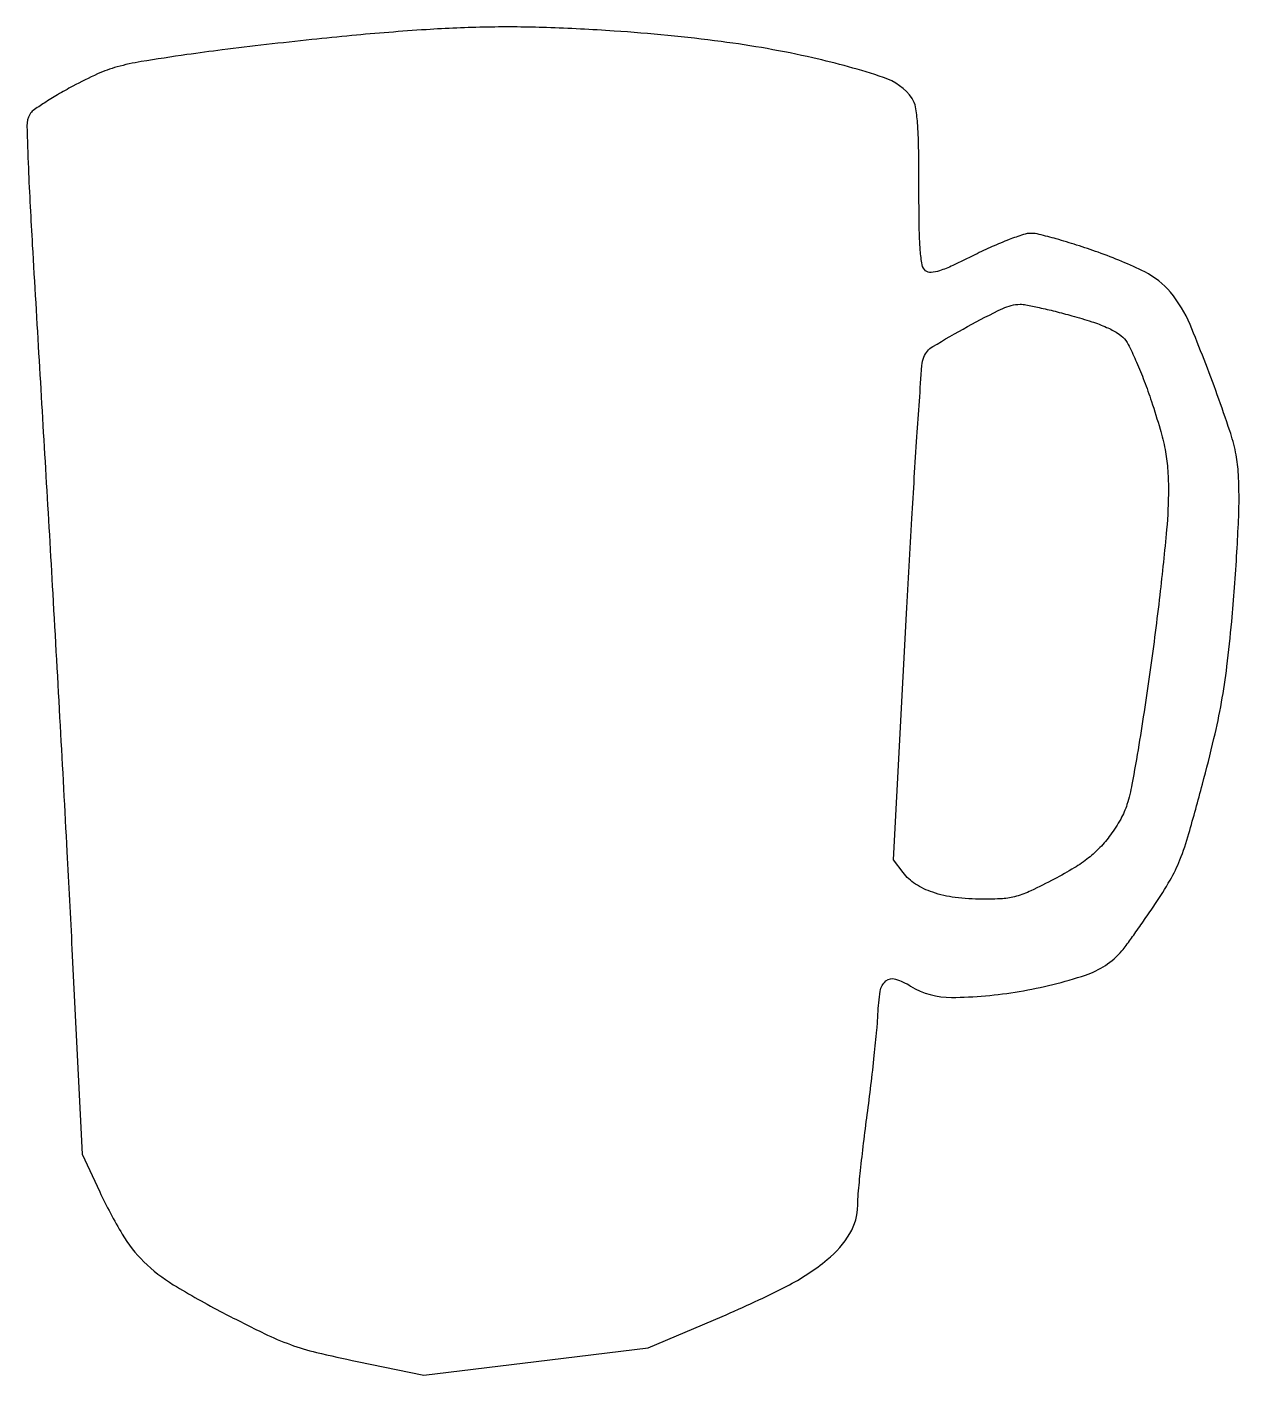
# Model space of a CAD drawing. Extents: x 1 to 258, y 0 to 286.
import ezdxf

# ---------------------------------------------------------------- set-up
doc = ezdxf.new("R2010")
doc.units = 0

msp = doc.modelspace()

# ---------------------------------------------------------------- linework, layer by layer
for points in [[(69.5, 283.995358, 0.003403), (61.060101, 283.154165, 0.002254), (51.38125, 282.078779, 0.002268), (41.987259, 280.948952, 0.00441), (34.5, 279.946833, 0.004785), (24.769246, 278.461819, 0.027214), (19.65552, 277.342827, 0.038966), (15.525515, 275.845857, 0.016591), (10.248444, 273.239187, 0.009421), (7.025005, 271.432636, 0.012492), (4.16667, 269.661842, 0.009869), (1.86624, 268.090163, 0.110821), (1.131824, 267.271073, 0.133648), (0.519372, 264.816114, 0.005781), (0.81296, 255.868008, 0.003506), (1.653263, 239.525428, 0.000212), (4.53969, 190.5, -0.000614), (5.991415, 165.499684, -0.000436), (7.560198, 137.465625, -0.000441), (9.010636, 110.705098, -0.000937), (10.075659, 90), (12.231465, 46.5), (15.966673, 38.5, 0.025495), (20.760806, 29.464073, 0.064182), (25.361534, 23.620586, 0.057122), (31.612466, 18.753927, 0.01697), (42.176296, 12.796769, 0.006557), (50.944355, 8.382329, 0.026261), (56.474683, 6.038953, 0.028252), (62.02519, 4.371746, 0.008443), (70.656711, 2.455876), (84.813423, -0.436465), (108.656711, 2.446754), (132.5, 5.329973), (148.168237, 12.003412, 0.017449), (161.927954, 18.43999, 0.053442), (170.533929, 24.068762, 0.085724), (175.331001, 29.6075, 0.136522), (177, 35.606133, -0.022674), (177.111617, 38.066188, -0.003397), (177.593166, 42.990711, -0.003812), (178.24617, 48.802291, -0.003281), (179.019288, 54.901846, 0.003247), (179.81122, 61.146451, 0.003257), (180.521113, 67.394226, 0.003182), (181.070129, 72.851753, 0.012988), (181.296288, 76.176265, -0.028919), (181.785516, 81.063481, -0.177204), (182.998623, 83.240599, -0.260898), (185.00532, 83.649989, -0.061177), (188.23725, 82.162389, 0.142246), (196.929691, 79.747519, 0.038404), (211.322447, 81.022954, 0.03861), (225.399896, 84.502818, 0.13493), (233.112652, 89.641914, 0.020962), (234.034263, 90.798327, 0.002861), (235.843131, 93.304187, 0.003286), (237.950708, 96.300805, 0.00277), (240.143325, 99.5, 0.0183), (243.359211, 104.644273, 0.036436), (245.444357, 108.968978, 0.024535), (247.333187, 114.53118, 0.004495), (250.22279, 125, 0.006714), (252.6773, 134.738685, 0.013888), (254.279843, 142.41947, 0.014258), (255.428154, 150.048179, 0.007491), (256.442117, 159.586477, 0.0042), (257.038555, 166.797386, 0.003691), (257.542372, 174.334637, 0.00371), (257.896337, 181.143169, 0.011131), (258, 185.799203, 0.015285), (257.828932, 191.393771, 0.036702), (257.273095, 195.501208, 0.028491), (256.038313, 200.05396, 0.006259), (253.377875, 207.712726, 0.011608), (247.589754, 222.632988, 0.075883), (243.437473, 229.485966, 0.103785), (237.971681, 233.796183, 0.030528), (228.082018, 237.975982, 0.007179), (223.501206, 239.516815, 0.008817), (219.180292, 240.817945, 0.007531), (215.526264, 241.789184, 0.061259), (213.812035, 242, 0.078885), (212.187334, 241.742067, 0.012509), (209.135143, 240.662728, 0.013603), (205.575144, 239.19053, 0.011526), (201.895637, 237.447586, -0.006721), (197.179295, 235.157754, -0.031704), (194.381406, 234.05591, -0.059834), (192.564049, 233.702156, -0.193732), (191.415619, 234.07003, -0.177412), (190.682968, 235.329391, -0.024131), (190.288884, 238.40392, -0.016335), (190.059579, 243.325031, -0.003474), (190, 251.899938, 0.003826), (189.935349, 260.349598, 0.015443), (189.697326, 265.499636, 0.023117), (189.282156, 268.849878, 0.110824), (188.554527, 270.618689, 0.162239), (182.498393, 275.109974, 0.023415), (167.462149, 279.265112, 0.023524), (147.990521, 282.722953, 0.015262), (125.229585, 284.965075, 0.008561), (110.908542, 285.689603, 0.012707), (98.348608, 285.790267, 0.012057), (85.323356, 285.24927, 0.006728)], [(222.5, 224.505087, -0.011676), (226.706861, 223.244172, -0.025326), (229.857732, 222.039437, -0.033038), (232.156922, 220.836919, -0.076141), (233.645371, 219.583385, -0.066812), (234.685762, 218.014131, -0.010781), (236.219399, 214.674204, -0.01174), (237.857997, 210.635419, -0.010076), (239.395371, 206.314, -0.00922), (241.235267, 200.432906, -0.02344), (242.289089, 196.086927, -0.028072), (242.823716, 192.147567, -0.019693), (243, 187.673491, -0.02301), (242.604906, 179.092826, -0.005824), (241.159881, 165.204512, -0.005912), (239.128455, 149.313402, -0.005841), (236.714509, 133.411298, -0.004959), (235.24918, 124.988702, -0.030601), (234.189993, 120.722492, -0.051219), (232.856665, 117.628429, -0.031008), (230.698122, 114.269896, -0.030401), (228.454298, 111.57331, -0.037472), (226.04149, 109.365345, -0.031415), (222.998, 107.268056, -0.013919), (218.74455, 104.873579, -0.009975), (213.786419, 102.386464, -0.04283), (210.69648, 101.225556, -0.051672), (207.737915, 100.716089, -0.019051), (203.5, 100.592401, -0.029042), (197.671734, 100.983406, -0.049755), (192.925701, 102.06708, -0.061221), (189.250726, 103.82511, -0.091223), (186.650766, 106.249324), (184.610508, 108.998647), (187.371748, 161.249324, -0.001395), (188.495092, 181.43757, -0.002181), (189.586051, 198.804088, -0.000583), (190.620996, 213.941323, -0.07895), (191.032315, 215.722039, -0.161847), (192.930805, 217.951053, -0.010785), (200.307801, 222.202553, -0.013087), (207.795094, 226.053835, -0.107869), (211.5, 226.936964, -0.053496), (212.73527, 226.828231, -0.005723), (215.55625, 226.238354, -0.006996), (218.907315, 225.44817, -0.005574)]]:
    msp.add_lwpolyline(points, format="xyb", close=True)

doc.saveas('drawing.dxf')
